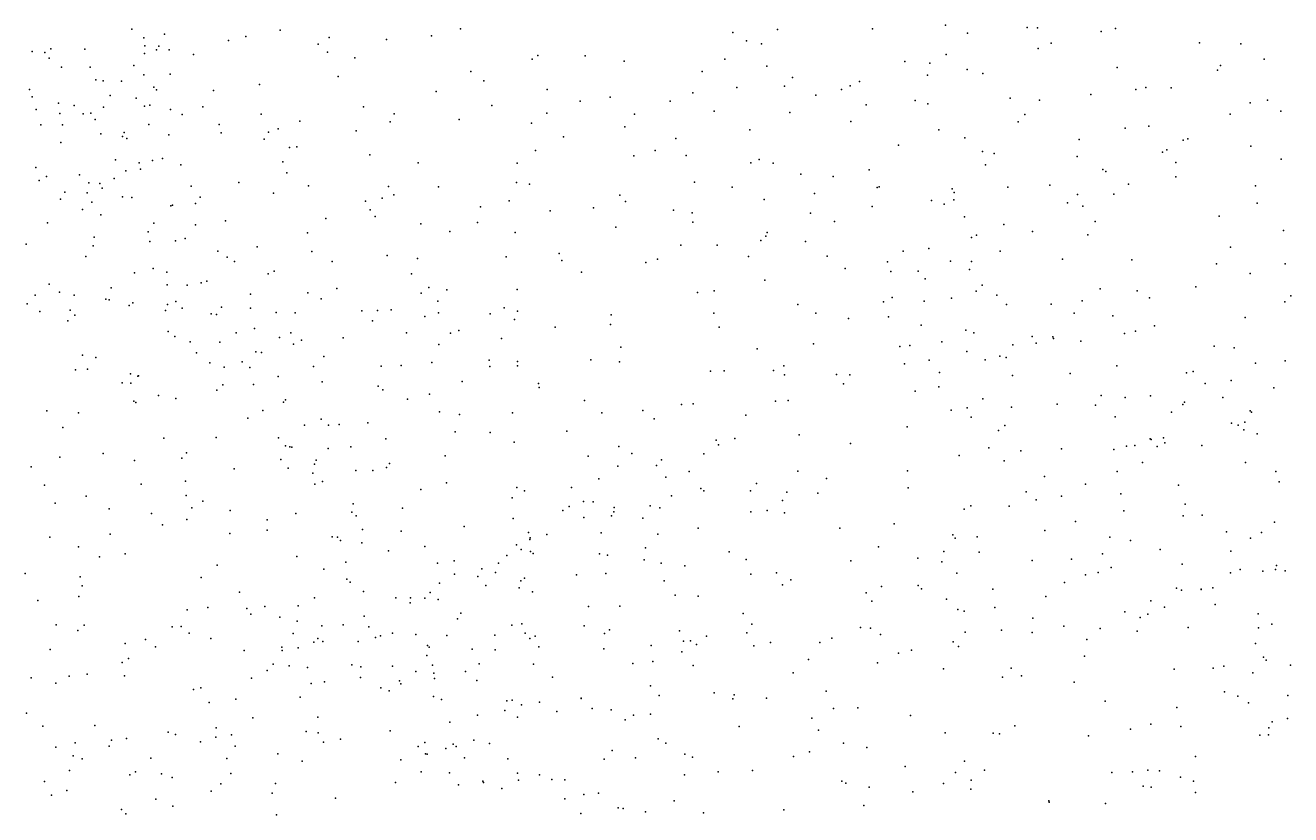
# Model space of a CAD drawing. Header units: metres. Extents: x -25 to 25, y -27.7 to 27.8.
# Drawn here: x 13.643 to 16.417, y -6.928 to -5.197 of the extents above; entities that cross this region are included whole.
import ezdxf

# ---------------------------------------------------------------- set-up
doc = ezdxf.new("R2010")
doc.units = ezdxf.units.M

msp = doc.modelspace()

# ---------------------------------------------------------------- linework, layer by layer
for p in [(13.8765, -5.2057, 9.2174), (14.2018, -5.208, 10.8183), (14.5972, -5.2046, -11.0477), (15.1946, -5.2128, -0.807), (15.2919, -5.2063, 6.4454), (15.5002, -5.2051, -0.2284), (15.6604, -5.1972, 2.9238), (15.7089, -5.2144, -2.7281), (15.8397, -5.2023, -11.8313), (15.8625, -5.2029, -8.7588), (16.0014, -5.2109, -11.5027), (16.0334, -5.2044, 18.3777), (13.9034, -5.225, 6.1929), (13.9052, -5.2422, 4.1239), (13.9484, -5.2168, 10.0257), (14.0887, -5.2302, 10.6699), (14.127, -5.2217, 20.895), (14.2855, -5.2388, -18.4647), (14.3093, -5.224, -5.747), (14.4354, -5.2282, -12.4048), (14.5338, -5.2205, -6.548), (15.2244, -5.2311, -12.4855), (15.257, -5.2375, -6.1469), (15.8919, -5.2365, 6.7354), (16.2172, -5.2357, 18.0367), (16.3082, -5.2377, -10.0645), (13.6582, -5.2544, 11.2167), (13.6864, -5.2567, -6.2012), (13.6958, -5.2694, 3.09), (13.6992, -5.2489, 21.0426), (13.7741, -5.2497, 0.1542), (13.9046, -5.2588, -11.6538), (13.931, -5.2512, 10.3075), (13.9363, -5.2427, 4.5067), (13.9588, -5.2506, 9.6191), (14.0122, -5.2615, -6.4204), (14.306, -5.2563, 10.9444), (14.3655, -5.2683, 5.9641), (14.7668, -5.2633, 2.6626), (14.8704, -5.264, 6.0148), (15.6618, -5.2613, -1.6972), (15.8635, -5.2482, 18.9933), (13.7224, -5.289, -12.1701), (13.7854, -5.289, 5.6354), (13.8811, -5.2855, 9.3692), (14.6203, -5.2981, 5.9092), (14.7545, -5.2711, -18.4788), (14.956, -5.2757, 20.3244), (15.1771, -5.2717, 20.0844), (15.2686, -5.2868, 6.3043), (15.5712, -5.2768, -10.413), (15.6263, -5.2802, -8.3208), (15.7081, -5.2937, 19.418), (16.0366, -5.2894, 2.9843), (16.2571, -5.2953, -9.4854), (16.2633, -5.2853, 3.0615), (16.3587, -5.2715, 12.5333), (13.7979, -5.3167, 5.3647), (13.8141, -5.3187, 3.5588), (13.8545, -5.3193, 3.9321), (13.9032, -5.3055, 13.5984), (13.9609, -5.3042, 1.3089), (14.3293, -5.3094, 1.8313), (14.6488, -5.3191, 20.573), (15.1268, -5.2984, 6.1403), (15.325, -5.3119, -7.5599), (15.4722, -5.3203, 19.7204), (15.6209, -5.3067, -1.466), (15.7425, -5.3029, -6.1383), (13.6528, -5.3378, -0.3089), (13.8292, -5.3514, -5.5534), (13.9251, -5.3329, 6.0254), (13.931, -5.3388, 9.7852), (14.0561, -5.3401, -2.1285), (14.1565, -5.3269, 5.9651), (14.5437, -5.3422, -5.759), (14.7873, -5.3381, -0.3581), (15.1069, -5.345, 2.8562), (15.2027, -5.3333, -10.4591), (15.3078, -5.3308, 19.9083), (15.3765, -5.3503, -12.3811), (15.4326, -5.338, 6.3851), (15.4512, -5.33, -1.1803), (15.9791, -5.349, -11.9587), (16.0778, -5.3378, -18.3445), (16.0999, -5.3333, -11.6441), (16.1553, -5.3342, 6.8598), (13.658, -5.3539, 8.9242), (13.7158, -5.368, 13.8963), (13.7502, -5.3728, 5.9572), (13.8145, -5.3765, 3.7506), (13.8864, -5.3566, 11.2032), (13.9048, -5.3747, -12.404), (13.9163, -5.3719, 9.9713), (14.0325, -5.3759, 10.6558), (14.3845, -5.3757, -0.2978), (14.6661, -5.3728, -0.5683), (14.8593, -5.3637, -6.5681), (14.9251, -5.3544, -6.0171), (15.0566, -5.3633, 5.9318), (15.4869, -5.3714, -18.3514), (15.5942, -5.3617, -2.3297), (15.6221, -5.369, 6.4969), (15.8024, -5.357, 6.6261), (15.8663, -5.3614, 18.674), (16.3287, -5.3674, -11.5608), (16.3662, -5.361, 17.7947), (13.6671, -5.3818, 13.3575), (13.7189, -5.3902, 9.1383), (13.7702, -5.3914, -2.1819), (13.7871, -5.39, 5.1831), (13.7962, -5.4036, 0.4487), (13.9619, -5.3816, -0.2657), (13.9873, -5.3926, 0.175), (14.16, -5.3922, 10.822), (14.2454, -5.4071, 5.8314), (14.4432, -5.4087, 2.1848), (14.4517, -5.391, 11.1637), (14.5946, -5.4033, -0.2229), (14.7868, -5.3898, -10.6882), (14.9787, -5.3922, -10.5192), (15.1531, -5.3854, -0.2019), (15.3192, -5.3883, -7.2793), (15.4531, -5.4077, -7.8184), (15.82, -5.4087, -2.8991), (15.8347, -5.3928, -3.1687), (16.2845, -5.392, -3.3891), (16.3958, -5.3857, -6.04), (13.6775, -5.4157, -2.4069), (13.7245, -5.415, 5.5092), (13.8089, -5.4351, 5.0153), (13.8603, -5.4324, 13.3945), (13.9142, -5.4145, 9.6161), (14.0684, -5.4144, -11.4036), (14.0724, -5.4326, 5.8804), (14.1764, -5.4316, -5.5892), (14.1978, -5.4241, -1.9861), (14.3685, -5.4282, -0.0901), (14.7532, -5.4115, 20.4513), (14.9574, -5.4195, -0.9245), (15.2316, -5.4265, 5.9519), (15.6459, -5.4264, 2.8715), (16.0546, -5.4225, -10.0297), (16.1061, -5.4186, 18.1874), (13.7213, -5.4541, 11.219), (13.8567, -5.4411, 4.2306), (13.8662, -5.4456, 4.4078), (13.9582, -5.4373, 20.8833), (14.1671, -5.4465, 11.2007), (14.2383, -5.4637, -6.4108), (14.8233, -5.4415, 5.7308), (15.0696, -5.4456, -6.6404), (15.5571, -5.4602, -8.0465), (15.7026, -5.4438, 19.2202), (15.9536, -5.4475, 18.392), (16.1814, -5.4492, -6.0399), (16.1918, -5.4462, 18.0438), (16.33, -5.4618, 12.433), (13.8409, -5.4921, 4.7004), (13.944, -5.4889, -11.658), (14.2227, -5.4649, 1.7176), (14.3986, -5.4812, 5.712), (14.7615, -5.4719, -0.8458), (14.9773, -5.4831, 5.6969), (15.0238, -5.4714, -12.4569), (15.0917, -5.4824, -1.0915), (15.2518, -5.4915, -6.8128), (15.7419, -5.4739, 6.5056), (15.7673, -5.4781, -12.1903), (15.9494, -5.4848, -6.0684), (16.1362, -5.4753, -0.4762), (16.1459, -5.4704, -9.616), (16.396, -5.4905, -11.9271), (13.6665, -5.5087, 13.9424), (13.8638, -5.5164, 0.9622), (13.8926, -5.499, 10.1363), (13.8961, -5.5122, 13.6466), (13.9223, -5.4934, 10.4701), (13.9845, -5.5033, -18.4164), (14.2076, -5.4963, -2.2625), (14.5047, -5.4988, -10.9155), (14.7217, -5.4991, -18.4458), (15.2341, -5.499, 5.8018), (15.2825, -5.4991, -18.3754), (15.4929, -5.5139, 6.1612), (15.7481, -5.5033, 18.9465), (16.0052, -5.5132, -9.1717), (16.0123, -5.5179, 6.7025), (16.1656, -5.498, 2.9207), (13.6734, -5.5375, -2.0212), (13.6894, -5.5284, 3.4015), (13.7623, -5.5247, 9.3448), (13.7822, -5.5425, 20.8881), (13.8066, -5.544, -11.9395), (13.8378, -5.5328, -6.3216), (14.1117, -5.5416, 0.275), (14.2166, -5.5209, 20.7539), (14.7202, -5.542, 5.5967), (14.7482, -5.5457, -5.7389), (15.1101, -5.5412, 5.6394), (15.3433, -5.5235, -7.0234), (15.4146, -5.5283, -7.4561), (15.8895, -5.5474, 6.5852), (16.0617, -5.5452, -3.2591), (16.1654, -5.5293, -12.0608), (13.7296, -5.563, 5.6555), (13.7787, -5.5647, 3.9626), (13.8115, -5.5543, 13.7742), (13.8566, -5.5729, -5.5186), (13.877, -5.5747, 5.8099), (14.007, -5.5496, 1.4093), (14.0263, -5.5739, 10.6588), (14.1872, -5.5651, -12.3683), (14.2644, -5.549, -11.1613), (14.4398, -5.5503, -12.3588), (14.4514, -5.569, 20.5879), (14.549, -5.5513, -0.0201), (14.9467, -5.5697, 2.8365), (15.1931, -5.5521, -1.3289), (15.3731, -5.5656, 5.7958), (15.5109, -5.5527, -0.1224), (15.5154, -5.5512, 19.444), (15.675, -5.5554, -18.3932), (15.6793, -5.5634, -10.074), (15.7971, -5.5522, 18.6047), (15.9498, -5.5682, -9.8825), (16.0297, -5.5673, 18.2051), (16.3402, -5.5489, 6.9183), (13.7208, -5.5785, 5.0295), (13.769, -5.6013, 4.8203), (13.7893, -5.5849, 13.3168), (13.9625, -5.5929, -12.3245), (13.9661, -5.5914, 20.7917), (14.0164, -5.5875, 13.5425), (14.3892, -5.5826, 11.0507), (14.3993, -5.6015, 0.1223), (14.4259, -5.5764, -1.8393), (14.6411, -5.5951, -10.7016), (14.7042, -5.582, -1.7956), (14.8886, -5.5974, 20.2324), (14.9592, -5.5832, -1.3164), (15.064, -5.6026, -1.744), (15.2628, -5.5793, 2.871), (15.5, -5.594, 5.9955), (15.6301, -5.5813, -6.1373), (15.6579, -5.5894, 6.3036), (15.6787, -5.5795, -8.4116), (15.9277, -5.586, -2.8241), (15.9616, -5.5933, -3.0474), (16.3438, -5.5873, -0.6096), (13.6917, -5.6299, 9.2347), (13.809, -5.6127, 4.5477), (13.9253, -5.6308, 9.932), (14.0823, -5.6259, 5.6949), (14.3019, -5.6209, 5.5959), (14.4102, -5.6162, -2.0791), (14.6346, -5.6292, 2.5982), (14.7939, -5.6035, -1.5023), (15.1055, -5.6084, 20.002), (15.1066, -5.6285, -10.2529), (15.3643, -5.6087, -2.018), (15.417, -5.627, -6.1757), (15.7025, -5.617, -8.6283), (15.9885, -5.6271, -18.4526), (16.2601, -5.6159, -3.3107), (13.9124, -5.6499, -0.3897), (14.0166, -5.6348, 0.5273), (14.2621, -5.6519, 10.9119), (14.5102, -5.6322, -0.7937), (14.5741, -5.649, 20.4376), (14.7173, -5.6512, -6.3508), (14.9375, -5.6398, -18.3816), (15.2696, -5.6512, -6.6557), (15.7286, -5.6569, -0.2456), (15.7883, -5.6337, 2.7599), (15.8512, -5.6491, -2.5026), (15.9726, -5.6562, -9.4088), (16.4015, -5.6473, -18.4348), (13.6454, -5.677, -0.453), (13.7918, -5.6804, -18.7828), (13.7946, -5.6613, 4.3202), (13.9161, -5.6709, 9.7428), (13.9726, -5.6696, 11.2413), (13.9934, -5.6647, -1.8081), (14.1517, -5.683, 20.6636), (15.0804, -5.679, -6.282), (15.1601, -5.679, -18.3367), (15.2559, -5.6691, -6.4446), (15.2666, -5.6595, -0.0068), (15.3534, -5.6711, 19.5951), (15.7174, -5.6621, -2.3075), (16.2855, -5.6837, 17.8165), (13.7759, -5.7039, 20.7712), (14.0654, -5.6923, -6.357), (14.0855, -5.7051, -2.2805), (14.2713, -5.6928, -1.6757), (14.4368, -5.7018, -12.1492), (14.5028, -5.7084, 11.1302), (14.6975, -5.7049, 5.426), (14.8133, -5.6971, -10.4871), (14.8198, -5.7126, 0.091), (15.0288, -5.7096, -12.3251), (15.2287, -5.7038, 19.7952), (15.4009, -5.7034, 5.5778), (15.568, -5.6921, 19.0797), (15.6238, -5.6867, -7.8257), (15.6713, -5.7141, -9.8938), (15.7802, -5.6922, 6.3558), (15.9172, -5.7096, -0.4193), (16.0693, -5.7113, 18.0945), (13.883, -5.7395, 5.7007), (13.9235, -5.73, 10.182), (13.9535, -5.7383, 10.432), (14.1018, -5.7149, 1.5001), (14.1759, -5.7416, -18.4264), (14.1887, -5.7361, 5.542), (14.316, -5.7147, -5.5046), (14.8627, -5.7386, -6.0301), (15.0034, -5.7168, 20.048), (15.4405, -5.7305, 19.3501), (15.5331, -5.7156, 5.7699), (15.5406, -5.7367, -7.3779), (15.6004, -5.7361, -7.5942), (15.7128, -5.7328, 6.1682), (15.7178, -5.7149, -8.2547), (16.2547, -5.7203, 6.8525), (16.328, -5.7409, -12.049), (16.405, -5.7199, 17.6172), (13.6959, -5.7645, 4.0969), (13.9544, -5.7664, 1.1959), (13.9978, -5.7665, 0.6918), (14.0287, -5.7614, 10.5864), (14.0415, -5.7582, -18.6459), (14.4899, -5.7421, -1.3025), (15.2645, -5.7562, -10.0576), (15.6162, -5.7529, -6.3045), (15.741, -5.767, -9.0337), (13.6649, -5.7884, -1.6756), (13.7186, -5.7825, 4.5251), (13.7507, -5.7889, 13.3035), (13.8315, -5.7726, -2.4019), (14.137, -5.7863, 11.2871), (14.2625, -5.7833, -12.0045), (14.2915, -5.7964, 5.4115), (14.3264, -5.7738, 0.3457), (14.511, -5.7841, 0.2453), (14.5277, -5.772, -5.482), (14.5675, -5.7767, 5.3673), (14.7216, -5.7761, -12.0786), (15.1169, -5.7829, 5.3569), (15.1537, -5.7789, -1.9356), (15.5435, -5.7939, -7.096), (15.6737, -5.7952, 5.9501), (15.7276, -5.7798, 18.4375), (15.7728, -5.7886, -18.4611), (15.9995, -5.775, -12.0868), (16.0803, -5.7794, 6.6451), (16.1074, -5.7949, -5.9247), (16.209, -5.7707, -3.1408), (16.4172, -5.7902, -5.8493), (13.6474, -5.8075, 4.7347), (13.6754, -5.8242, 9.1609), (13.7417, -5.8218, 5.7564), (13.8198, -5.7975, 13.857), (13.8272, -5.799, -0.52), (13.8711, -5.8117, 9.5363), (13.8793, -5.8053, 20.6539), (13.9503, -5.8224, 11.3162), (13.955, -5.8091, 0.8933), (13.9731, -5.8029, 10.0317), (13.9873, -5.8175, 9.8667), (14.0733, -5.8151, -1.5862), (14.1371, -5.8175, 13.5909), (14.381, -5.8232, -1.082), (14.4155, -5.8224, 10.9506), (14.4454, -5.8206, -18.2797), (14.5478, -5.8022, -6.2986), (14.6929, -5.8165, -18.2787), (14.7222, -5.824, 5.3069), (15.3366, -5.8089, 19.4537), (15.5249, -5.8034, -6.8468), (15.6136, -5.8019, -0.1383), (15.7939, -5.8095, -9.3669), (15.8918, -5.8088, -2.3332), (15.9601, -5.8011, 6.4931), (16.4042, -5.8031, 2.8276), (13.7364, -5.8451, 9.3109), (13.7521, -5.8329, 11.3574), (14.0508, -5.8297, 13.378), (14.0621, -5.8314, 20.5467), (14.1931, -5.8269, -11.2722), (14.2351, -5.8273, -1.4363), (14.4045, -5.845, 11.3332), (14.5189, -5.8358, 20.2884), (14.5488, -5.8277, 11.264), (14.6622, -5.83, 20.2107), (14.716, -5.8424, -5.6165), (14.9278, -5.8317, -18.2812), (15.1524, -5.8284, 2.8527), (15.3766, -5.828, -12.2847), (15.4478, -5.8398, 5.4914), (15.5358, -5.8365, 18.8324), (15.9429, -5.8279, 18.1388), (16.0273, -5.8339, -0.5518), (16.3177, -5.8377, 17.6815), (13.9563, -5.8682, 5.5961), (13.9711, -5.8791, 9.7191), (14.1054, -5.8713, -11.5192), (14.1456, -5.8615, 5.432), (14.2252, -5.871, 10.7583), (14.479, -5.871, 5.2794), (14.5754, -5.8723, -11.8173), (14.5933, -5.8662, 2.5415), (14.8045, -5.8588, 2.7216), (14.9263, -5.8531, -12.1306), (15.1644, -5.859, 19.7392), (15.607, -5.8547, 5.6859), (15.7047, -5.8654, -6.5381), (15.7226, -5.8716, -6.914), (15.8504, -5.8791, -7.8022), (15.8957, -5.8798, 2.6424), (16.0529, -5.8731, -6.8137), (16.0768, -5.8679, -18.5045), (16.1186, -5.8559, 17.9267), (14.0047, -5.8912, 13.7707), (14.0697, -5.8918, -5.6548), (14.2005, -5.8812, -6.2948), (14.2311, -5.8959, 20.3932), (14.2485, -5.8876, 1.694), (14.3399, -5.8823, 2.0008), (14.5495, -5.8969, -10.7729), (14.6872, -5.884, -5.9482), (14.9489, -5.9024, -1.9621), (15.2476, -5.9066, 19.5559), (15.3711, -5.8957, -19.3837), (15.5607, -5.9009, 18.5789), (15.5822, -5.899, -19.0932), (15.6522, -5.8908, -19.4969), (15.8078, -5.8978, -7.3301), (15.8591, -5.894, -19.3742), (15.897, -5.8835, -6.1694), (15.957, -5.8899, -7.1529), (16.2491, -5.9007, -2.8711), (16.2933, -5.9039, 6.815), (13.7688, -5.9203, 13.9718), (13.7977, -5.9253, 20.5479), (14.0189, -5.9148, -11.7391), (14.1186, -5.935, -1.2944), (14.1483, -5.9132, -2.134), (14.1614, -5.9141, 0.6356), (14.2979, -5.923, 13.5446), (14.5342, -5.936, 11.3862), (14.6604, -5.9309, -2.0227), (14.7224, -5.9343, -10.5962), (14.8831, -5.9302, 19.9546), (14.9462, -5.9351, 0.2312), (15.6246, -5.9315, -9.5273), (15.7071, -5.9125, 5.8192), (15.7473, -5.9308, 18.2219), (15.7797, -5.9223, -18.9924), (15.7934, -5.9254, -8.3909), (16.4048, -5.9325, -6.6956), (13.753, -5.9525, -1.3396), (13.7796, -5.951, -5.665), (13.8738, -5.9608, -6.2001), (14.0477, -5.9371, 10.0606), (14.079, -5.9467, 10.4012), (14.1353, -5.9475, 1.3975), (14.2754, -5.9448, -11.6337), (14.4234, -5.9445, 20.1899), (14.4675, -5.9432, -5.7228), (14.6617, -5.9453, 11.1857), (14.7222, -5.9437, 5.1936), (15.1457, -5.9552, -18.2297), (15.1752, -5.9544, 5.2335), (15.2834, -5.9536, 0.0568), (15.3058, -5.9434, 19.2892), (15.3074, -5.9631, -19.5887), (15.4214, -5.9629, -18.3137), (15.4506, -5.963, -1.9271), (15.5703, -5.939, -12.1865), (15.647, -5.9579, -18.4429), (15.9339, -5.9605, -2.0857), (16.0359, -5.9433, -7.3701), (16.1889, -5.9592, -0.6853), (16.2037, -5.9563, -2.4485), (16.3401, -5.9378, -7.1815), (13.8555, -5.9811, 9.4183), (13.8749, -5.9819, -2.1367), (13.8903, -5.9663, 11.4109), (13.8914, -5.9653, -0.7759), (14.0765, -5.9851, -0.9296), (14.1435, -5.9844, 5.2836), (14.1973, -5.9669, 13.397), (14.2937, -5.9788, -5.9183), (14.4165, -5.9882, 10.8218), (14.601, -5.9777, 11.0074), (14.7686, -5.9824, -18.148), (14.7696, -5.9911, -11.7068), (15.4367, -5.9833, 18.703), (15.6461, -5.9898, -9.1472), (15.8076, -5.9647, 6.0762), (16.2297, -5.9826, -6.4053), (16.287, -5.9761, -2.6576), (13.935, -6.0083, 5.4737), (13.9733, -6.0154, -18.8778), (14.0632, -5.9969, 13.3114), (14.2139, -6.0179, 10.5722), (14.4272, -5.9961, 2.2725), (14.4809, -6.0164, 5.1256), (14.5297, -6.0057, -18.0809), (15.5937, -5.9993, -18.8528), (15.742, -6.0157, -8.6844), (16.0016, -6.009, 6.3872), (16.0547, -6.0128, -8.0088), (16.11, -6.0092, -19.099), (16.2688, -6.0132, -11.9232), (16.3804, -5.9919, -10.966), (13.6907, -6.0425, -6.0854), (13.7599, -6.0467, 11.4786), (13.8809, -6.0211, 13.3013), (13.8858, -6.0238, 20.4118), (14.164, -6.0414, 20.2168), (14.2095, -6.023, -11.3783), (14.551, -6.0443, 10.8722), (14.7111, -6.0467, 19.9342), (14.8691, -6.0195, 5.141), (14.9068, -6.0466, -10.3011), (14.9969, -6.0415, 2.8084), (15.0818, -6.0287, 19.6496), (15.107, -6.0266, -19.3485), (15.2881, -6.0214, -9.7859), (15.3154, -6.0196, 5.2556), (15.6731, -6.0409, -8.8975), (15.708, -6.0358, -19.7758), (15.8052, -6.0345, -18.7467), (15.905, -6.0275, 18.0062), (15.9893, -6.0298, -18.6267), (16.1562, -6.0449, -7.7537), (16.181, -6.0282, 6.6294), (16.1843, -6.0232, -7.5174), (16.3282, -6.0421, 2.6953), (16.3314, -6.0455, 17.4874), (14.1309, -6.0586, 9.8151), (14.2552, -6.074, 1.5939), (14.2915, -6.0607, -17.2368), (14.3083, -6.0736, 1.8276), (14.3314, -6.0719, 13.4461), (14.3941, -6.0689, 13.601), (14.5952, -6.0506, 0.4674), (15.0218, -6.0595, 5.1349), (15.2225, -6.052, -19.0327), (15.7167, -6.0565, -0.3249), (15.7908, -6.0743, 2.597), (16.0325, -6.0551, 17.8731), (16.2871, -6.0692, -10.6769), (16.302, -6.0738, 6.726), (16.3165, -6.0674, -11.3312), (13.7258, -6.0791, 9.0502), (13.9472, -6.102, 13.9652), (14.0615, -6.1007, 11.4551), (14.1981, -6.1012, 10.0229), (14.5856, -6.0884, -11.5014), (14.6622, -6.09, 5.0606), (14.8303, -6.0866, -2.0043), (15.3397, -6.0947, 18.5119), (15.5764, -6.0772, 18.1698), (15.7769, -6.0854, 5.8577), (16.1387, -6.1017, -10.5122), (16.3142, -6.0839, -5.9904), (16.3434, -6.0925, -7.8855), (14.2135, -6.1188, 13.8158), (14.2235, -6.1211, -17.6638), (14.2274, -6.1222, 5.0627), (14.307, -6.1246, -10.9969), (14.3569, -6.1214, -18.2476), (14.4337, -6.1038, -2.0274), (14.7152, -6.1109, 11.3713), (14.9443, -6.1203, 19.6874), (15.1576, -6.1063, -1.8971), (15.1631, -6.117, -19.7613), (15.1987, -6.1032, 18.8333), (15.4525, -6.1141, -9.5365), (15.7557, -6.1231, 18.021), (15.8256, -6.1298, -12.0197), (15.9148, -6.1259, 6.1098), (16.0297, -6.1268, -10.7763), (16.0572, -6.1197, -11.9225), (16.0756, -6.1185, -11.076), (16.1093, -6.1039, -10.1823), (16.1114, -6.1049, -1.9816), (16.1243, -6.1207, -19.6807), (16.141, -6.1124, -18.7508), (16.2223, -6.1185, -8.1802), (13.7191, -6.1436, 8.8976), (13.8138, -6.1361, 14.061), (13.8829, -6.151, 5.3583), (13.9861, -6.1462, 13.291), (13.9964, -6.1346, 20.2105), (14.2037, -6.1491, 20.0347), (14.2809, -6.1505, 10.3734), (14.4415, -6.1576, -17.7905), (14.5634, -6.141, -10.7412), (14.8773, -6.1416, 0.3446), (14.9726, -6.1356, -19.576), (15.0382, -6.1499, -18.1012), (15.1304, -6.1362, 19.0645), (15.6907, -6.14, 5.5647), (15.7893, -6.152, -1.7901), (16.0926, -6.1558, 17.7086), (16.3178, -6.1558, -2.1765), (13.6563, -6.1649, 8.6369), (14.101, -6.1692, 9.602), (14.2196, -6.1681, 11.4716), (14.2735, -6.1787, 0.9532), (14.2776, -6.159, -18.4636), (14.3675, -6.1732, -11.4051), (14.4052, -6.1732, 19.9023), (14.4354, -6.1663, 10.6114), (14.9425, -6.1635, -19.1966), (15.0268, -6.1623, 19.4831), (15.0984, -6.1749, 18.7046), (15.3365, -6.1747, 18.1545), (15.5773, -6.1736, -18.5221), (16.037, -6.1749, 6.2794), (16.3847, -6.1753, -19.0436), (13.6857, -6.2055, 20.4009), (13.8976, -6.2033, 9.2411), (13.9948, -6.1961, 5.1391), (14.2781, -6.2027, 1.3223), (14.2945, -6.1974, 10.0962), (14.5665, -6.2003, 4.9639), (14.721, -6.2104, 4.9699), (14.8408, -6.2102, 11.1803), (14.9002, -6.1916, 5.0061), (15.0473, -6.188, 19.3264), (15.1243, -6.2122, 0.1119), (15.2461, -6.2016, -18.7918), (15.3995, -6.1907, 2.7993), (15.5783, -6.2112, -0.206), (15.8774, -6.1859, -10.3529), (15.9675, -6.2032, -0.6724), (16.1712, -6.205, -11.7438), (16.3916, -6.1978, -8.3686), (13.777, -6.2295, 5.4552), (13.9958, -6.2277, 9.379), (14.0325, -6.2406, -18.8798), (14.5106, -6.2148, 13.5653), (14.7107, -6.233, 10.7695), (14.7373, -6.2173, 19.6824), (14.8673, -6.2412, 19.5532), (15.0599, -6.2283, -11.8022), (15.1307, -6.2175, 18.2876), (15.2332, -6.2176, -18.1562), (15.3034, -6.2389, -12.1092), (15.313, -6.2204, -0.0117), (15.3803, -6.2224, 5.1682), (15.8375, -6.2196, -19.9304), (15.8591, -6.237, -10.0025), (15.9145, -6.2292, -11.238), (16.0447, -6.2245, -8.4428), (13.7091, -6.2443, 5.6516), (13.8274, -6.2574, 8.9171), (13.9198, -6.2671, 11.5862), (14.0083, -6.2548, -1.9255), (14.0927, -6.2608, 13.2787), (14.2364, -6.2676, -11.2065), (14.3592, -6.2647, 4.9227), (14.3623, -6.246, 2.0897), (14.4703, -6.2558, 2.3334), (14.8213, -6.2604, -11.4858), (14.8354, -6.2518, 11.3552), (14.888, -6.2415, 2.7774), (14.9334, -6.2638, 18.6769), (14.9338, -6.2538, 18.8505), (15.013, -6.2506, 18.4837), (15.0344, -6.2549, -18.9235), (15.2341, -6.2636, 5.0583), (15.2696, -6.2604, 17.9926), (15.3075, -6.266, -19.9838), (15.7014, -6.258, -9.1194), (15.716, -6.2505, 17.9039), (15.7997, -6.2511, -8.8341), (16.0511, -6.2614, -19.8879), (16.1861, -6.2466, -9.6993), (13.9439, -6.292, 14.0559), (13.9977, -6.2808, 20.1348), (14.1737, -6.281, -17.4036), (14.3687, -6.2721, 1.1307), (14.6056, -6.2958, 19.6366), (14.713, -6.2784, -10.5566), (14.8676, -6.2764, -10.3371), (14.9283, -6.2721, 19.1455), (14.9972, -6.2778, 18.2358), (15.5481, -6.2903, 5.2712), (15.9456, -6.2852, 17.7124), (16.1818, -6.2724, 17.4653), (16.2235, -6.271, 6.4564), (16.3817, -6.286, 10.4732), (13.6967, -6.3189, 8.4481), (13.8296, -6.3129, 20.2793), (14.0913, -6.3112, 14.0049), (14.1735, -6.3035, -18.7067), (14.316, -6.3186, 11.5335), (14.3274, -6.319, 9.6993), (14.3827, -6.3027, 9.9693), (14.467, -6.3059, 13.8389), (14.7465, -6.3086, -19.3223), (14.75, -6.3209, -19.7035), (14.7866, -6.3133, 18.7946), (14.9058, -6.31, 10.8696), (15.0298, -6.3127, -10.0641), (15.118, -6.2992, 17.9747), (15.429, -6.2996, 17.8985), (15.6766, -6.3137, 5.4107), (15.6817, -6.3214, -10.343), (15.73, -6.3181, -10.7853), (15.878, -6.3047, -9.7906), (16.0209, -6.3192, 6.1324), (16.2766, -6.3076, -8.5286), (16.3294, -6.3215, 2.7687), (16.3529, -6.3089, 10.6247), (13.7598, -6.34, -1.9947), (14.3344, -6.3267, 19.8037), (14.381, -6.3319, -10.846), (14.4392, -6.349, 19.6687), (14.5194, -6.3399, 10.4034), (14.7199, -6.3359, 10.6472), (14.7302, -6.3465, 19.3049), (14.7492, -6.3245, 11.4707), (14.7508, -6.3509, 0.5953), (15.0026, -6.3422, 10.9956), (15.1863, -6.3515, 17.8345), (15.5138, -6.3405, -20.0445), (15.6571, -6.3508, 2.6749), (16.0663, -6.3265, 2.6321), (16.1311, -6.3459, 6.2413), (16.2859, -6.3502, 17.2541), (13.8056, -6.3622, 11.6606), (13.8619, -6.3555, 8.5817), (14.2382, -6.3618, 13.3094), (14.346, -6.3742, 13.9624), (14.5466, -6.3763, 19.4946), (14.5831, -6.3714, 0.9118), (14.6804, -6.3765, -18.1386), (14.699, -6.3596, 19.1391), (14.7568, -6.3551, 4.867), (14.9021, -6.3559, -18.1275), (14.9193, -6.3584, 17.9315), (14.9999, -6.3688, 11.1799), (15.0375, -6.3762, -11.6445), (15.2235, -6.3678, -9.9069), (15.4531, -6.3713, -18.4106), (15.5995, -6.3655, 17.8032), (15.6523, -6.3732, -9.5669), (15.7343, -6.3523, -11.1973), (15.8506, -6.3705, 5.7723), (15.937, -6.3675, -11.7479), (16.0044, -6.356, -9.0485), (16.179, -6.3786, 10.6974), (13.6433, -6.3985, 8.2248), (13.7634, -6.4059, 8.3375), (14.064, -6.3808, 9.1581), (14.2977, -6.3893, 9.525), (14.5838, -6.4006, 4.8305), (14.6354, -6.4051, 10.4957), (14.6439, -6.3887, 18.9024), (14.6741, -6.3967, -2.0333), (14.8514, -6.4019, 0.3744), (14.9158, -6.3989, 11.4401), (15.0891, -6.3818, -20.0782), (15.2335, -6.4005, -11.9723), (15.2899, -6.3976, 4.9769), (15.6853, -6.3979, -9.8337), (15.9674, -6.4018, 5.9799), (15.9952, -6.3966, 11.6673), (16.0233, -6.3857, -0.785), (16.2851, -6.3975, 10.8272), (16.3068, -6.3899, 12.0311), (16.3558, -6.3936, -19.731), (16.3837, -6.3901, 17.085), (16.3859, -6.3811, 6.5614), (16.4054, -6.3927, -9.4276), (13.7679, -6.4261, 13.1944), (14.0287, -6.4078, 8.9177), (14.348, -6.4112, 1.7189), (14.3553, -6.4177, -18.3359), (14.5512, -6.4198, 2.4387), (14.653, -6.4249, 18.6617), (14.7262, -6.4302, 13.7486), (14.7295, -6.4147, -19.1093), (14.7373, -6.4089, 18.3287), (15.0439, -6.415, 10.8277), (15.3029, -6.4238, 17.7492), (15.3212, -6.4125, -0.0964), (15.5201, -6.4275, 5.1193), (15.6007, -6.4254, -1.6242), (15.6077, -6.4324, -10.974), (15.7641, -6.4334, -20.0579), (15.9216, -6.4189, 17.5764), (16.1667, -6.4311, -9.3272), (16.2211, -6.4328, -8.8056), (16.2211, -6.4342, -0.8856), (16.2463, -6.4304, 11.8189), (13.6704, -6.4578, 5.6062), (13.7609, -6.4489, 5.2674), (14.1127, -6.4399, 4.9059), (14.277, -6.4524, 9.3585), (14.3847, -6.4385, 4.8263), (14.4552, -6.4519, 13.4476), (14.4872, -6.4631, -19.7695), (14.4879, -6.4521, 9.9524), (14.5188, -6.453, -19.5476), (14.5311, -6.4404, -10.6528), (14.5484, -6.4555, 11.59), (14.7551, -6.4391, 8.3912), (15.0682, -6.4463, 17.7246), (15.1185, -6.4488, 4.8691), (15.4867, -6.441, -12.0988), (15.4987, -6.4591, 17.7052), (15.6625, -6.4549, -0.4067), (15.8807, -6.4492, 11.5754), (16.1103, -6.4587, 10.5149), (16.1776, -6.4355, 17.3242), (13.998, -6.4781, 8.3758), (14.0435, -6.4731, 20.0597), (14.1287, -6.4754, 8.5655), (14.1375, -6.4882, 13.251), (14.1683, -6.471, 9.045), (14.2413, -6.4697, 11.6318), (14.5982, -6.4861, 8.2067), (14.8778, -6.471, 10.6681), (14.9467, -6.4704, 8.4189), (15.2169, -6.4862, 11.0801), (15.6878, -6.4778, 5.2864), (15.7014, -6.4814, 11.8124), (15.7683, -6.4737, 5.4218), (16.0538, -6.4829, 10.6643), (16.1037, -6.4876, 10.9305), (16.1408, -6.4726, 12.0655), (16.2515, -6.4668, 6.3209), (16.3459, -6.4873, 10.3632), (13.7111, -6.5115, 7.9597), (13.772, -6.5119, 11.7687), (13.9652, -6.5156, -1.8837), (13.9848, -6.5148, 13.1883), (14.2011, -6.4946, -11.0378), (14.2389, -6.5036, 8.825), (14.2933, -6.5137, 9.1739), (14.3398, -6.5115, 8.6451), (14.3862, -6.4922, 8.3665), (14.3965, -6.5159, 8.1459), (14.5904, -6.4981, 8.6086), (14.7096, -6.5124, 2.6348), (14.7315, -6.5091, 0.7694), (14.8687, -6.5138, 17.7242), (15.2357, -6.51, 11.2751), (15.4742, -6.5174, -10.1491), (15.4964, -6.5186, -10.5607), (15.8518, -6.4969, 5.5809), (15.9196, -6.5145, 10.8148), (16.087, -6.495, -19.9832), (16.1925, -6.5171, 11.4605), (16.3463, -6.5177, -8.9545), (16.3755, -6.5098, 12.2008), (13.7582, -6.5236, 7.6011), (13.9065, -6.5434, 8.0353), (14.0025, -6.5297, 8.1856), (14.0498, -6.5414, 14.0726), (14.2304, -6.5303, 8.1818), (14.2843, -6.5412, -19.82), (14.4111, -6.5389, 8.8503), (14.4216, -6.5354, 9.3991), (14.4484, -6.5296, 2.1286), (14.4995, -6.5322, 8.0278), (14.5671, -6.5344, 10.2912), (14.6726, -6.5341, 18.1953), (14.7387, -6.5297, 17.8432), (14.7495, -6.5413, 8.7575), (14.7612, -6.5361, -10.393), (14.9128, -6.5301, 11.6075), (14.9239, -6.5222, 8.6432), (15.0777, -6.5243, 11.5036), (15.1012, -6.5464, -20.2619), (15.1363, -6.5361, -18.2597), (15.2251, -6.5289, 17.6184), (15.4113, -6.5402, 10.9991), (15.5181, -6.5325, 11.6091), (15.7039, -6.5273, 11.4185), (15.7836, -6.5232, -11.7969), (15.8507, -6.528, 11.9328), (15.97, -6.5435, 5.8416), (15.9996, -6.5191, 11.0642), (16.081, -6.525, 11.2374), (13.6978, -6.5655, 5.3557), (13.8619, -6.5522, 7.8424), (13.9284, -6.5592, 7.6585), (14.1233, -6.5675, 7.7696), (14.2054, -6.5604, -1.8826), (14.2064, -6.5674, -11.2672), (14.2412, -6.5621, -20.1284), (14.2761, -6.549, 4.8139), (14.2953, -6.5477, 8.0023), (14.3731, -6.5476, -20.3579), (14.5247, -6.557, -18.2956), (14.5285, -6.5604, 18.8052), (14.6232, -6.5647, 8.9061), (14.6732, -6.5665, 10.435), (14.7688, -6.5599, 13.644), (14.9112, -6.5643, 8.1517), (15.015, -6.5568, 17.598), (15.0823, -6.5703, 0.0369), (15.0863, -6.5469, 2.8236), (15.1147, -6.5545, -11.7458), (15.2401, -6.5576, 11.5995), (15.2771, -6.5499, 10.8038), (15.3852, -6.5499, 11.2131), (15.5571, -6.5734, 10.7997), (15.5858, -6.5666, 5.0436), (15.6771, -6.5484, 11.2663), (15.6892, -6.5589, 10.9278), (16.3397, -6.5522, 2.9044), (13.8559, -6.5936, 20.3146), (13.8697, -6.5853, -19.1004), (14.1864, -6.5979, 19.8474), (14.2219, -6.601, 7.5972), (14.3592, -6.599, 13.3614), (14.4484, -6.6017, 19.2209), (14.5238, -6.5785, 7.8738), (14.5358, -6.5995, 9.6598), (14.6384, -6.5971, 18.0567), (14.7576, -6.5973, -1.9933), (14.9753, -6.5962, -18.6677), (15.0189, -6.592, -10.1894), (15.1074, -6.6004, 8.5882), (15.36, -6.5874, -1.6345), (15.5113, -6.5949, -11.2047), (15.9653, -6.5797, 17.4033), (16.2705, -6.6016, 3.7742), (16.3578, -6.582, 11.485), (16.3631, -6.5889, -0.9501), (16.4166, -6.5996, 6.4064), (13.6562, -6.6276, 7.1152), (13.7394, -6.6238, 13.0582), (13.7787, -6.6196, 5.1612), (13.8611, -6.6231, 7.3222), (14.139, -6.6281, -19.2925), (14.1733, -6.6114, -19.5622), (14.2619, -6.6051, 19.6719), (14.3783, -6.6266, 11.7112), (14.3788, -6.6031, 19.4258), (14.4994, -6.6133, -1.9723), (14.5385, -6.6171, 9.2759), (14.5405, -6.6288, -11.3111), (14.6086, -6.6137, 13.9902), (14.7988, -6.626, 10.5429), (15.3265, -6.6163, 2.7823), (15.6559, -6.6075, -11.5532), (15.7855, -6.626, 10.6693), (15.8048, -6.6064, 5.3138), (15.8271, -6.6229, 17.4603), (16.1621, -6.6084, 2.8042), (16.2469, -6.606, 4.1962), (16.3342, -6.6169, 4.3951), (13.7105, -6.6395, 14.0521), (14.0123, -6.6533, 7.3676), (14.0283, -6.6492, 4.9199), (14.2701, -6.6396, -19.0612), (14.2991, -6.6361, -20.5378), (14.4226, -6.6491, 7.6614), (14.4411, -6.6563, -10.5696), (14.4637, -6.6344, 1.6478), (14.4663, -6.6404, 1.9131), (14.6328, -6.6331, 2.4698), (15.0137, -6.6453, 8.7367), (15.3989, -6.6567, 4.8294), (15.9429, -6.6373, 12.0652), (14.0466, -6.6818, -19.78), (14.105, -6.6745, 11.8019), (14.246, -6.67, -18.5326), (14.538, -6.6681, 1.4399), (14.5559, -6.6748, 10.0143), (14.6986, -6.6779, 1.1101), (14.7109, -6.6765, 11.7247), (14.7702, -6.6807, 0.544), (14.8618, -6.6727, -18.4404), (14.8621, -6.6718, -20.5664), (15.033, -6.6666, 10.6676), (15.1532, -6.6605, 4.7443), (15.1944, -6.6737, 8.4633), (15.1972, -6.6646, -11.924), (15.2682, -6.6721, 10.7086), (16.0102, -6.679, 5.7441), (16.2724, -6.6583, 6.205), (16.3013, -6.6679, -1.6978), (16.3249, -6.6821, 3.5172), (16.4106, -6.6661, 12.371), (13.6462, -6.7046, 5.6099), (14.6344, -6.7091, 10.31), (14.6947, -6.6993, -18.8106), (14.731, -6.6869, 4.7386), (14.8082, -6.7011, 8.9814), (14.8862, -6.6945, 4.7209), (14.9273, -6.698, 17.5613), (14.9769, -6.7092, 11.7337), (15.0137, -6.7071, 13.749), (15.4147, -6.695, -10.8787), (15.4682, -6.6933, 17.5177), (15.5836, -6.71, -1.5566), (16.1677, -6.6924, 17.3132), (13.6816, -6.7331, 5.3834), (13.7955, -6.7322, -19.2941), (14.0616, -6.7371, 7.2365), (14.142, -6.715, 20.0002), (14.2845, -6.7139, 4.8041), (14.5737, -6.7245, 17.8086), (14.7219, -6.7134, 9.141), (14.9585, -6.7194, -11.5416), (15.2082, -6.734, 17.531), (15.3672, -6.716, -10.3141), (15.8125, -6.7329, 12.055), (16.0661, -6.7401, 12.19), (16.1107, -6.7291, 5.8851), (16.1763, -6.7341, 6.0366), (16.369, -6.7374, 10.3207), (16.3765, -6.7237, 17.1552), (16.4103, -6.7168, 4.6022), (13.8319, -6.7644, 7.0125), (13.8651, -6.7607, 20.3837), (13.9565, -6.7467, 13.0078), (13.9726, -6.7517, -20.0427), (14.0275, -6.7675, -11.0157), (14.061, -6.7576, -20.4884), (14.0953, -6.7525, 13.0841), (14.259, -6.7451, 13.2504), (14.2851, -6.7482, 7.3837), (14.3341, -6.7619, 14.0592), (14.443, -6.7434, -18.787), (14.6263, -6.7641, 2.3034), (15.0307, -6.761, 8.076), (15.3818, -6.742, -10.5782), (15.6595, -6.7478, -11.7504), (15.7648, -6.7486, 5.0678), (15.779, -6.7502, -0.4942), (15.9738, -6.7548, -20.0658), (16.3494, -6.753, -19.8723), (16.3683, -6.7526, 3.2608), (13.7103, -6.7793, 20.5326), (13.7525, -6.7702, 12.0134), (13.8268, -6.7775, -1.9722), (14.1035, -6.7776, 11.9275), (14.1967, -6.7943, -20.6945), (14.2969, -6.7685, 11.8604), (14.5044, -6.7779, 17.9701), (14.5192, -6.7695, 18.2295), (14.5209, -6.7943, 18.7061), (14.524, -6.7945, 11.8434), (14.5649, -6.7825, 14.0551), (14.581, -6.7728, 2.0321), (14.5879, -6.7783, 9.8171), (14.6606, -6.7718, 17.6172), (14.9299, -6.787, 10.5829), (15.0477, -6.7706, 2.7085), (15.0888, -6.7948, 0.0127), (15.362, -6.7899, -0.197), (15.4366, -6.771, 10.6747), (15.4879, -6.7804, 2.6377), (13.7483, -6.7985, 5.2579), (13.768, -6.8048, 6.7473), (13.9187, -6.8036, 12.0066), (14.0852, -6.8042, 14.0511), (14.2501, -6.8099, 19.6626), (14.4663, -6.8073, 19.1066), (14.6061, -6.8029, 13.4616), (14.7009, -6.8049, 1.3494), (14.9124, -6.8055, 13.9913), (14.9811, -6.803, 8.9611), (15.1062, -6.8014, 8.8433), (15.327, -6.8, -20.3701), (15.5722, -6.8216, 4.8235), (15.7024, -6.81, -20.171), (16.2082, -6.8002, 10.4224), (13.7402, -6.8304, 6.5264), (13.8722, -6.84, 12.8577), (13.8849, -6.8334, 14.023), (13.9422, -6.8379, -11.2853), (13.965, -6.8458, 5.026), (14.0937, -6.8373, 4.9111), (14.5114, -6.8338, 18.3918), (14.5733, -6.8356, -20.8294), (14.722, -6.8365, 9.436), (14.7704, -6.8398, 0.7114), (14.7973, -6.8503, 13.5004), (14.8261, -6.851, 7.8515), (15.0881, -6.8401, 4.644), (15.1618, -6.8332, 10.6409), (15.2374, -6.8307, 8.7299), (15.6822, -6.835, 10.5997), (15.7458, -6.8301, 17.4286), (16.0251, -6.8353, 5.4676), (16.0707, -6.8334, 3.8624), (16.1043, -6.8296, 4.2644), (16.1296, -6.8316, 2.931), (16.1756, -6.8449, 12.3301), (13.6855, -6.8544, 6.266), (13.7342, -6.8744, 13.9571), (14.0505, -6.8762, 6.9531), (14.072, -6.8601, 20.2156), (14.1919, -6.8594, -10.5673), (14.4546, -6.8567, 7.4828), (14.5931, -6.862, 7.6213), (14.6463, -6.8543, 4.707), (14.6475, -6.8572, -10.4629), (14.6882, -6.8701, 1.5922), (14.7244, -6.8519, 10.339), (15.4336, -6.854, 17.4903), (15.4423, -6.8583, 4.7459), (15.4928, -6.8672, -11.478), (15.5892, -6.8777, -12.0296), (15.6562, -6.8589, -0.317), (15.7159, -6.8717, 12.0904), (15.7165, -6.8518, 4.9241), (16.0939, -6.8651, 5.6231), (16.1113, -6.867, 17.3436), (16.2042, -6.8539, 3.3485), (16.2084, -6.8788, 5.964), (13.7008, -6.8848, 12.1904), (13.9297, -6.8934, -11.5101), (14.1841, -6.88, -11.4609), (14.323, -6.8913, 13.22), (14.8257, -6.8926, 0.4311), (14.8676, -6.8829, 17.5719), (14.9, -6.8802, 9.1563), (15.0657, -6.8974, 14.0249), (15.8867, -6.8968, 10.5107), (15.8875, -6.8999, 5.0927), (16.0114, -6.903, -0.6503), (13.8542, -6.9162, 6.6045), (13.8634, -6.9259, 5.1842), (13.9669, -6.909, -10.8617), (14.1937, -6.9275, 13.0491), (14.861, -6.925, 2.42), (14.9427, -6.9122, -20.7856), (14.9537, -6.9136, 7.9342), (15.0026, -6.921, 13.5251), (15.1302, -6.9232, -10.2367), (15.3064, -6.9172, 11.9429), (15.4813, -6.9077, 11.9991)]:
    msp.add_point(p)

doc.saveas('drawing.dxf')
